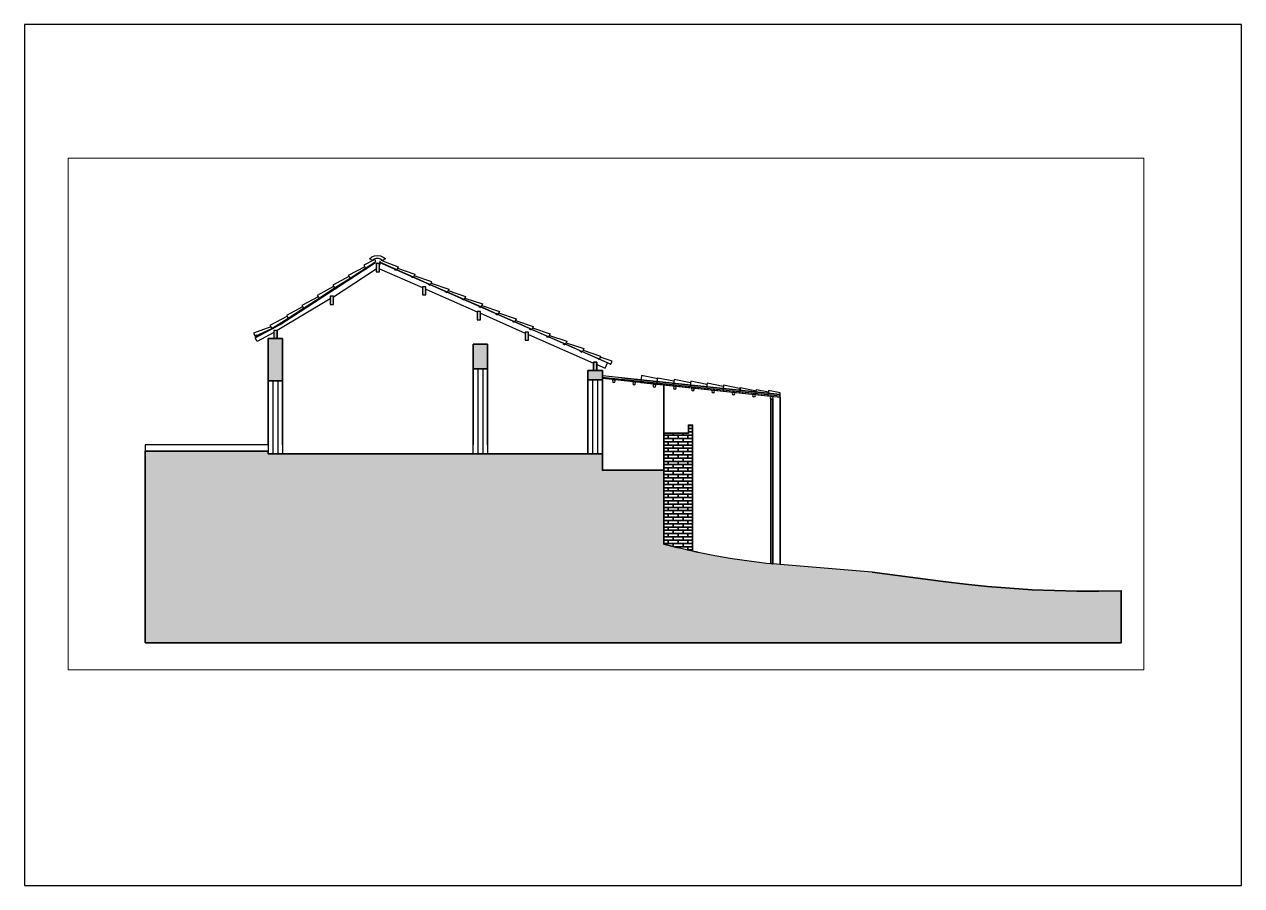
# Paper-space layout 'Layout1' of a CAD drawing. Header units: millimetres. Extents: x 21 to 318, y 103 to 313.
# The model-space entities are those that its viewports show. They can reach past a viewport. Long polylines and large blocks are cut down to what shows.
import ezdxf

# ---------------------------------------------------------------- set-up
doc = ezdxf.new("R2010")
doc.units = ezdxf.units.MM
for name, color, linetype, lineweight in [('A-ALV-___-___-EXI', 250, 'Continuous', 35), ('A-BAS-___-___-EXI', 250, 'Continuous', 25), ('A-COB-___-___-EXI', 250, 'Continuous', 25), ('A-JAN-___-___-EXI', 250, 'Continuous', 25), ('A-POR-___-___-EXI', 250, 'Continuous', 25)]:
    doc.layers.add(name, color=color, linetype=linetype, lineweight=lineweight)

# ---------------------------------------------------------------- blocks, each defined once
blk = doc.blocks.new('A4 HORIZONTAL - A4-22936372-Não nomeada')
at = {"layer": 'A-POR-___-___-EXI'}
for p, q in [((317.79, 313), (20.79, 313)), ((20.79, 313), (20.79, 103)), ((317.79, 103), (317.79, 313)), ((20.79, 103), (317.79, 103))]:
    blk.add_line(p, q, dxfattribs=at)

msp = doc.modelspace()

# ---------------------------------------------------------------- hatches: boundary and pattern name
at = {"layer": 'A-ALV-___-___-EXI'}
h = msp.add_hatch(color=11, dxfattribs=at)
h.paths.add_polyline_path([(8290, 8805), (8503, 8805), (8503, 9837), (8151, 9837), (8151, 8805)])
h.paths.add_polyline_path([(15952, 8831), (16304, 8831), (16304, 9062), (15952, 9062)])
h.paths.add_polyline_path([(13151, 9100), (13504, 9100), (13504, 9701), (13151, 9701)])
at = {"layer": 'A-ALV-___-___-EXI', "true_color": 0xcb9898}
msp.add_hatch(color=253, dxfattribs=at).paths.add_polyline_path([(28964, 2423), (28964, 3690), (28421, 3680), (27878, 3680), (27332, 3693), (26789, 3715), (26246, 3750), (25703, 3795), (25163, 3852), (24623, 3919), (22890, 4144), (20737, 4319), (20454, 4344), (20416, 4344), (20416, 4347), (20311, 4357), (19889, 4408), (19470, 4471), (19048, 4544), (18599, 4633), (18152, 4738), (17803, 4827), (17803, 6627), (16304, 6627), (16304, 7027), (8151, 7027), (8151, 7097), (5150, 7097), (5150, 2423), (22958, 2423)])
at = {"layer": 'A-COB-___-___-EXI', "true_color": 0xc19a82}
h = msp.add_hatch(color=33, dxfattribs=at)
h.paths.add_polyline_path([(20435, 8357), (20461, 8367), (20470, 8392), (20461, 8418), (20435, 8427), (20410, 8418), (20400, 8392), (20410, 8367)])
h.paths.add_polyline_path([(20003, 8415), (20029, 8424), (20038, 8450), (20029, 8472), (20003, 8484), (19978, 8472), (19968, 8450), (19978, 8424)])
h.paths.add_polyline_path([(19505, 8465), (19530, 8475), (19540, 8500), (19530, 8526), (19505, 8535), (19479, 8526), (19470, 8500), (19479, 8475)])
h.paths.add_polyline_path([(19010, 8513), (19035, 8523), (19044, 8548), (19035, 8573), (19010, 8583), (18984, 8573), (18975, 8548), (18984, 8523)])
h.paths.add_polyline_path([(18514, 8567), (18536, 8577), (18549, 8602), (18536, 8627), (18514, 8637), (18489, 8627), (18479, 8602), (18489, 8577)])
h.paths.add_polyline_path([(18073, 8602), (18098, 8615), (18108, 8637), (18098, 8662), (18073, 8675), (18047, 8662), (18038, 8637), (18047, 8615)])
h.paths.add_polyline_path([(17574, 8656), (17600, 8665), (17609, 8691), (17600, 8716), (17574, 8726), (17549, 8716), (17539, 8691), (17549, 8665)])
h.paths.add_polyline_path([(17079, 8713), (17104, 8723), (17114, 8748), (17104, 8773), (17079, 8783), (17054, 8773), (17044, 8748), (17054, 8723)])
h.paths.add_polyline_path([(16584, 8767), (16609, 8777), (16619, 8802), (16609, 8827), (16584, 8837), (16558, 8827), (16549, 8802), (16558, 8777)])
h.paths.add_polyline_path([(16092, 9062), (16171, 9062), (16171, 9262), (16092, 9262)])
h.paths.add_polyline_path([(14504, 9796), (14504, 9996), (14425, 9996), (14425, 9796)])
h.paths.add_polyline_path([(8370, 9837), (8370, 10037), (8290, 10037), (8290, 9837)])
h.paths.add_polyline_path([(13250, 10297), (13329, 10297), (13329, 10498), (13250, 10498)])
h.paths.add_polyline_path([(9665, 10672), (9744, 10672), (9744, 10872), (9665, 10872)])
h.paths.add_polyline_path([(11913, 10904), (11996, 10904), (11996, 11104), (11913, 11104)])
h.paths.add_polyline_path([(10868, 11466), (10868, 11666), (10789, 11666), (10789, 11466)])

# ---------------------------------------------------------------- linework, layer by layer
at = {"layer": 'A-ALV-___-___-EXI'}
for p, q in [((8503, 9837), (8151, 9837)), ((8151, 9837), (8151, 7249)), ((8370, 9837), (8503, 9837)), ((8503, 8805), (8503, 9837)), ((8503, 9837), (8503, 7249)), ((13504, 9701), (13151, 9701)), ((13151, 9701), (13504, 9701)), ((13151, 7249), (13151, 9701)), ((13151, 9701), (13151, 9100)), ((13504, 9100), (13504, 9701)), ((13504, 9701), (13504, 7249)), ((13151, 9100), (13504, 9100)), ((13151, 9100), (13504, 9100)), ((15952, 8831), (15952, 9062)), ((15952, 9062), (16092, 9062)), ((16304, 9062), (15952, 9062)), ((15952, 9062), (15952, 7027)), ((16171, 9062), (16304, 9062)), ((16304, 9062), (16304, 8831)), ((16304, 8831), (16304, 9062)), ((16304, 8929), (16304, 7027)), ((16304, 8831), (15952, 8831)), ((15952, 8831), (16304, 8831)), ((20645, 8411), (20645, 6119)), ((18403, 7722), (18505, 7722)), ((17803, 7484), (18505, 7484)), ((17914, 7402), (17914, 7484)), ((18035, 7484), (18035, 7529)), ((18155, 7402), (18155, 7484)), ((18273, 7484), (18273, 7529)), ((18394, 7402), (18394, 7484)), ((18403, 7643), (18505, 7643)), ((18403, 7564), (18505, 7564)), ((17803, 7402), (18505, 7402)), ((17803, 7322), (18505, 7322)), ((17803, 7243), (18505, 7243)), ((17803, 7164), (18505, 7164)), ((17914, 7243), (17914, 7322)), ((17914, 7084), (17914, 7164)), ((18035, 7322), (18035, 7402)), ((18035, 7164), (18035, 7243)), ((18155, 7243), (18155, 7322)), ((18155, 7084), (18155, 7164)), ((18273, 7322), (18273, 7402)), ((18273, 7164), (18273, 7243)), ((18394, 7243), (18394, 7322)), ((18394, 7084), (18394, 7164)), ((17803, 7084), (18505, 7084)), ((17803, 7002), (18505, 7002)), ((17803, 6922), (18505, 6922)), ((17803, 6843), (18505, 6843)), ((17914, 6922), (17914, 7002)), ((17914, 6764), (17914, 6843)), ((18035, 7002), (18035, 7084)), ((18035, 6843), (18035, 6922)), ((18155, 6922), (18155, 7002)), ((18155, 6764), (18155, 6843)), ((18273, 7002), (18273, 7084)), ((18273, 6843), (18273, 6922)), ((18394, 6922), (18394, 7002)), ((18394, 6764), (18394, 6843)), ((17803, 6764), (18505, 6764)), ((17803, 6684), (18505, 6684)), ((17803, 6602), (18505, 6602)), ((17914, 6602), (17914, 6684)), ((18035, 6684), (18035, 6764)), ((18035, 6522), (18035, 6602)), ((18155, 6602), (18155, 6684)), ((18273, 6684), (18273, 6764)), ((18273, 6522), (18273, 6602)), ((18394, 6602), (18394, 6684)), ((17803, 6522), (18505, 6522)), ((17803, 6443), (18505, 6443)), ((17803, 6363), (18505, 6363)), ((17803, 6284), (18505, 6284)), ((17914, 6443), (17914, 6522)), ((17914, 6284), (17914, 6363)), ((18035, 6363), (18035, 6443)), ((18035, 6202), (18035, 6284)), ((18155, 6443), (18155, 6522)), ((18155, 6284), (18155, 6363)), ((18273, 6363), (18273, 6443)), ((18273, 6202), (18273, 6284)), ((18394, 6443), (18394, 6522)), ((18394, 6284), (18394, 6363)), ((17803, 6202), (18505, 6202)), ((17803, 6122), (18505, 6122)), ((17803, 6043), (18505, 6043)), ((17803, 5963), (18505, 5963)), ((17914, 6122), (17914, 6202)), ((17914, 5963), (17914, 6043)), ((18035, 6043), (18035, 6122)), ((18035, 5884), (18035, 5963)), ((18155, 6122), (18155, 6202)), ((18155, 5963), (18155, 6043)), ((18273, 6043), (18273, 6122)), ((18273, 5884), (18273, 5963)), ((18394, 6122), (18394, 6202)), ((18394, 5963), (18394, 6043)), ((20645, 6119), (20645, 4327)), ((17803, 5884), (18505, 5884)), ((17803, 5801), (18505, 5801)), ((17803, 5722), (18505, 5722)), ((17914, 5801), (17914, 5884)), ((17914, 5643), (17914, 5722)), ((18035, 5722), (18035, 5801)), ((18155, 5801), (18155, 5884)), ((18155, 5643), (18155, 5722)), ((18273, 5722), (18273, 5801)), ((18394, 5801), (18394, 5884)), ((18394, 5643), (18394, 5722)), ((17803, 5643), (18505, 5643)), ((17803, 5563), (18505, 5563)), ((17803, 5484), (18505, 5484)), ((17803, 5401), (18505, 5401)), ((17914, 5484), (17914, 5563)), ((17914, 5322), (17914, 5401)), ((18035, 5563), (18035, 5643)), ((18035, 5401), (18035, 5484)), ((18155, 5484), (18155, 5563)), ((18155, 5322), (18155, 5401)), ((18273, 5563), (18273, 5643)), ((18273, 5401), (18273, 5484)), ((18394, 5484), (18394, 5563)), ((18394, 5322), (18394, 5401)), ((17803, 5322), (18505, 5322)), ((17803, 5243), (18505, 5243)), ((17803, 5163), (18505, 5163)), ((17803, 5084), (18505, 5084)), ((17914, 5163), (17914, 5243)), ((17914, 5001), (17914, 5084)), ((18035, 5243), (18035, 5322)), ((18035, 5084), (18035, 5163)), ((18155, 5163), (18155, 5243)), ((18155, 5001), (18155, 5084)), ((18273, 5243), (18273, 5322)), ((18273, 5084), (18273, 5163)), ((18394, 5163), (18394, 5243)), ((18394, 5001), (18394, 5084)), ((17803, 5001), (18505, 5001)), ((17803, 4922), (18505, 4922)), ((17803, 4843), (18505, 4843)), ((17844, 4827), (17803, 4827)), ((17914, 4843), (17914, 4922)), ((18035, 4922), (18035, 5001)), ((18035, 4768), (18035, 4843)), ((18054, 4763), (18505, 4763)), ((18155, 4843), (18155, 4922)), ((18155, 4738), (18155, 4763)), ((18273, 4922), (18273, 5001)), ((18273, 4763), (18273, 4843)), ((18394, 4843), (18394, 4922)), ((18394, 4684), (18394, 4763)), ((18384, 4684), (18505, 4684)), ((18632, 4627), (18552, 4644)), ((20191, 4371), (20191, 4373)), ((20365, 4352), (20365, 4354)), ((24623, 3919), (22890, 4144)), ((24585, 3924), (24585, 3925))]:
    msp.add_line(p, q, dxfattribs=at)
for points in [[(8290, 9837), (8151, 9837), (8151, 8805)], [(18505, 4655), (18505, 7729), (18403, 7729), (18403, 7529), (17803, 7529), (17803, 6627), (17803, 8710)], [(20454, 4344), (20461, 4344), (20461, 8361), (20416, 8361), (20416, 4347)], [(18152, 4738), (17803, 4827), (17803, 6627), (16304, 6627), (16304, 7027), (8151, 7027), (8151, 7097), (5150, 7097), (5150, 2423), (28964, 2423), (28964, 3690), (28421, 3680), (27878, 3680), (27332, 3693), (26789, 3715)], [(25703, 3795), (25163, 3852), (24623, 3919)], [(26789, 3715), (26246, 3750), (25703, 3795)]]:
    msp.add_lwpolyline(points, dxfattribs=at)
msp.add_lwpolyline([(8151, 8805), (8503, 8805)], close=True, dxfattribs=at)
at = {"layer": 'A-BAS-___-___-EXI'}
for p, q in [((19680, 4439), (19683, 4439)), ((22890, 4144), (20737, 4319)), ((22709, 4159), (22709, 4160))]:
    msp.add_line(p, q, dxfattribs=at)
for points in [[(8151, 7249), (5150, 7249), (5150, 7097)], [(19889, 4408), (19470, 4471), (19048, 4544), (18599, 4633), (18152, 4738)], [(20737, 4319), (20454, 4344), (20416, 4344), (20416, 4347), (20311, 4357), (19889, 4408)]]:
    msp.add_lwpolyline(points, dxfattribs=at)
at = {"layer": 'A-COB-___-___-EXI'}
for p, q in [((10868, 11666), (10789, 11666)), ((10789, 11666), (10789, 11466)), ((10868, 11466), (10868, 11666)), ((9744, 10859), (10789, 11536)), ((10160, 11294), (10202, 11323)), ((10538, 11539), (10580, 11568)), ((10789, 11466), (10868, 11466)), ((10868, 11542), (11913, 11082)), ((11281, 11498), (11234, 11517)), ((11288, 11517), (11243, 11536)), ((11691, 11317), (11646, 11336)), ((12113, 11152), (11700, 11336)), ((11996, 11104), (11913, 11104)), ((11913, 11104), (11913, 10904)), ((11996, 10904), (11996, 11104)), ((11996, 11047), (13250, 10494)), ((12104, 11136), (12059, 11155)), ((12113, 11152), (12066, 11174)), ((9665, 10809), (8370, 10037)), ((9744, 10872), (9665, 10872)), ((9665, 10872), (9665, 10672)), ((9744, 10672), (9744, 10872)), ((11913, 10904), (11996, 10904)), ((12516, 10952), (12469, 10974)), ((12926, 10771), (12882, 10790)), ((12936, 10790), (12891, 10809)), ((9027, 10561), (9068, 10590)), ((9665, 10672), (9744, 10672)), ((13329, 10498), (13250, 10498)), ((13250, 10498), (13250, 10297)), ((13339, 10590), (13294, 10609)), ((13329, 10297), (13329, 10498)), ((13329, 10459), (14425, 9974)), ((13752, 10409), (13704, 10428)), ((8649, 10317), (8690, 10345)), ((13250, 10297), (13329, 10297)), ((14164, 10228), (14117, 10247)), ((7874, 9920), (7830, 9901)), ((7839, 9882), (7884, 9904)), ((8370, 10037), (8290, 10037)), ((8290, 10037), (8290, 9837)), ((8290, 9837), (8370, 9837)), ((14504, 9996), (14425, 9996)), ((14425, 9996), (14425, 9796)), ((14504, 9796), (14504, 9996)), ((14504, 9939), (16092, 9240)), ((14574, 10043), (14529, 10066)), ((14987, 9862), (14942, 9882)), ((14425, 9796), (14504, 9796)), ((15399, 9681), (15352, 9701)), ((15406, 9701), (15361, 9720)), ((15809, 9501), (15765, 9520)), ((16092, 9062), (16092, 9262)), ((16092, 9262), (16171, 9262)), ((16171, 9262), (16092, 9262)), ((16092, 9262), (16092, 9062)), ((16171, 9262), (16171, 9062)), ((16171, 9062), (16171, 9262)), ((16228, 9332), (16184, 9354)), ((16511, 9208), (16387, 9262)), ((16092, 9062), (16171, 9062)), ((17263, 8935), (17241, 8770)), ((17657, 8856), (17263, 8935)), ((16301, 8897), (20642, 8443)), ((16365, 8869), (16438, 8869)), ((16558, 8827), (16549, 8802)), ((16549, 8802), (16558, 8777)), ((16584, 8837), (16558, 8827)), ((16558, 8777), (16584, 8767)), ((16609, 8827), (16584, 8837)), ((16584, 8767), (16609, 8777)), ((16619, 8802), (16609, 8827)), ((16609, 8777), (16619, 8802)), ((16771, 8878), (20645, 8472)), ((17054, 8773), (17044, 8748)), ((17044, 8748), (17054, 8723)), ((17079, 8783), (17054, 8773)), ((17054, 8723), (17079, 8713)), ((17104, 8773), (17079, 8783)), ((17079, 8713), (17104, 8723)), ((17114, 8748), (17104, 8773)), ((17104, 8723), (17114, 8748)), ((17241, 8770), (20645, 8411)), ((17549, 8716), (17539, 8691)), ((17539, 8691), (17549, 8665)), ((17574, 8726), (17549, 8716)), ((17549, 8665), (17574, 8656)), ((17600, 8716), (17574, 8726)), ((17574, 8656), (17600, 8665)), ((17609, 8691), (17600, 8716)), ((17600, 8665), (17609, 8691)), ((18047, 8662), (18038, 8637)), ((18038, 8637), (18047, 8615)), ((18073, 8675), (18047, 8662)), ((18047, 8615), (18073, 8602)), ((18098, 8662), (18073, 8675)), ((18073, 8602), (18098, 8615)), ((18108, 8637), (18098, 8662)), ((18098, 8615), (18108, 8637)), ((18489, 8627), (18479, 8602)), ((18514, 8637), (18489, 8627)), ((18536, 8627), (18514, 8637)), ((18549, 8602), (18536, 8627)), ((19664, 8618), (19648, 8510)), ((18479, 8602), (18489, 8577)), ((18489, 8577), (18514, 8567)), ((18514, 8567), (18536, 8577)), ((18536, 8577), (18549, 8602)), ((18984, 8573), (18975, 8548)), ((18975, 8548), (18984, 8523)), ((19010, 8583), (18984, 8573)), ((18984, 8523), (19010, 8513)), ((19035, 8573), (19010, 8583)), ((19010, 8513), (19035, 8523)), ((19044, 8548), (19035, 8573)), ((19035, 8523), (19044, 8548)), ((19479, 8526), (19470, 8500)), ((19470, 8500), (19479, 8475)), ((19505, 8535), (19479, 8526)), ((19479, 8475), (19505, 8465)), ((19530, 8526), (19505, 8535)), ((19505, 8465), (19530, 8475)), ((19540, 8500), (19530, 8526)), ((19530, 8475), (19540, 8500)), ((19978, 8472), (19968, 8450)), ((19968, 8450), (19978, 8424)), ((20003, 8484), (19978, 8472)), ((19978, 8424), (20003, 8415)), ((20029, 8472), (20003, 8484)), ((20003, 8415), (20029, 8424)), ((20038, 8450), (20029, 8472)), ((20029, 8424), (20038, 8450)), ((20410, 8418), (20400, 8392)), ((20400, 8392), (20410, 8367)), ((20435, 8427), (20410, 8418)), ((20410, 8367), (20435, 8357)), ((20461, 8418), (20435, 8427)), ((20435, 8357), (20461, 8367)), ((20470, 8392), (20461, 8418)), ((20461, 8367), (20470, 8392))]:
    msp.add_line(p, q, dxfattribs=at)
for points in [[(8290, 9983), (7884, 9764), (7836, 9856), (8443, 10183), (10770, 11691)], [(8992, 10615), (8595, 10402), (8640, 10336), (9017, 10580), (9392, 10825), (9770, 11072), (10151, 11310), (10526, 11558), (10780, 11714), (10751, 11764), (10484, 11625), (10526, 11558)], [(10507, 11590), (10106, 11377), (10151, 11310)], [(16171, 9205), (16374, 9116), (16431, 9243), (10881, 11688), (10868, 11625)], [(10903, 11749), (11319, 11590), (11288, 11517), (10878, 11698), (10894, 11733)], [(10122, 11355), (9725, 11139), (9770, 11072), (9783, 11050), (9824, 11079)], [(11303, 11552), (11732, 11409), (11700, 11333), (11288, 11517)], [(12539, 11009), (12967, 10863), (12936, 10790), (12523, 10971), (12113, 11152), (12145, 11225), (11716, 11371)], [(9748, 11107), (9348, 10891), (9392, 10825)], [(12129, 11190), (12558, 11044), (12523, 10971)], [(9370, 10859), (8973, 10647), (9017, 10580)], [(9405, 10805), (9446, 10834), (9433, 10853)], [(14583, 10063), (14171, 10243), (13758, 10424), (13348, 10609), (12936, 10790)], [(12951, 10825), (13380, 10682), (13348, 10609)], [(13364, 10644), (13793, 10501), (13758, 10424), (13713, 10447)], [(13774, 10463), (14202, 10317), (14171, 10243)], [(8217, 10123), (7795, 9974), (7830, 9901), (8239, 10088), (8636, 10339)], [(8608, 10377), (8195, 10155), (8239, 10088)], [(8249, 10072), (8293, 10091), (8281, 10113)], [(14187, 10282), (14615, 10136), (14583, 10063), (14536, 10082)], [(14599, 10101), (15028, 9955), (14993, 9882)], [(8370, 10037), (8290, 10037), (8290, 9837), (8370, 9837), (8370, 10037), (8370, 9837)], [(15012, 9916), (15438, 9774), (15406, 9701), (14993, 9882), (14583, 10063)], [(16231, 9335), (15819, 9516), (15406, 9701)], [(15422, 9735), (15850, 9593), (15819, 9516)], [(15834, 9554), (16263, 9408), (16231, 9335), (16511, 9212), (16542, 9285), (16250, 9383)], [(17644, 8767), (17660, 8885), (18051, 8805)], [(18454, 8761), (18060, 8840), (18044, 8723)], [(18854, 8716), (18460, 8796), (18448, 8681)], [(19254, 8672), (18860, 8751), (18848, 8637)], [(19654, 8621), (19260, 8700), (19248, 8596)], [(19654, 8513), (19670, 8646), (20064, 8567)], [(20051, 8478), (20067, 8596), (20356, 8538)], [(20645, 8392), (20645, 8516), (20362, 8573), (20346, 8450)]]:
    msp.add_lwpolyline(points, dxfattribs=at)
for points in [[(10938, 11742), (10894, 11774), (10843, 11790), (10789, 11790), (10738, 11774), (10694, 11742), (10621, 11783), (10678, 11828), (10745, 11853), (10818, 11863), (10888, 11853), (10954, 11825), (11011, 11780)], [(10789, 11466), (10868, 11466), (10868, 11666), (10789, 11666)], [(11913, 10904), (11996, 10904), (11996, 11104), (11913, 11104)], [(9665, 10672), (9744, 10672), (9744, 10872), (9665, 10872)], [(13250, 10297), (13329, 10297), (13329, 10498), (13250, 10498)], [(14425, 9796), (14504, 9796), (14504, 9996), (14425, 9996)], [(16304, 8929), (16304, 8869), (20645, 8411), (20645, 8472)], [(16609, 8827), (16584, 8837), (16558, 8827), (16549, 8802), (16558, 8777), (16584, 8767), (16609, 8777), (16619, 8802)], [(17104, 8773), (17079, 8783), (17054, 8773), (17044, 8748), (17054, 8723), (17079, 8713), (17104, 8723), (17114, 8748)], [(17600, 8716), (17574, 8726), (17549, 8716), (17539, 8691), (17549, 8665), (17574, 8656), (17600, 8665), (17609, 8691)], [(18098, 8662), (18073, 8675), (18047, 8662), (18038, 8637), (18047, 8615), (18073, 8602), (18098, 8615), (18108, 8637)], [(18536, 8627), (18514, 8637), (18489, 8627), (18479, 8602), (18489, 8577), (18514, 8567), (18536, 8577), (18549, 8602)], [(19035, 8573), (19010, 8583), (18984, 8573), (18975, 8548), (18984, 8523), (19010, 8513), (19035, 8523), (19044, 8548)], [(19530, 8526), (19505, 8535), (19479, 8526), (19470, 8500), (19479, 8475), (19505, 8465), (19530, 8475), (19540, 8500)], [(20029, 8472), (20003, 8484), (19978, 8472), (19968, 8450), (19978, 8424), (20003, 8415), (20029, 8424), (20038, 8450)], [(20461, 8418), (20435, 8427), (20410, 8418), (20400, 8392), (20410, 8367), (20435, 8357), (20461, 8367), (20470, 8392)]]:
    msp.add_lwpolyline(points, close=True, dxfattribs=at)
at = {"layer": 'A-POR-___-___-EXI'}
for p, q in [((13269, 9097), (13269, 7027)), ((13386, 9097), (13386, 7027)), ((8268, 8805), (8268, 7027)), ((8386, 8805), (8386, 7027)), ((16066, 8831), (16066, 7027)), ((16187, 8824), (16187, 7027)), ((8151, 7249), (8151, 7097)), ((8503, 7249), (8503, 7027)), ((13151, 7027), (13151, 7249)), ((13504, 7249), (13504, 7027))]:
    msp.add_line(p, q, dxfattribs=at)

psp = doc.layouts.get("Layout1")

# ---------------------------------------------------------------- block references
at = {"layer": 'A-JAN-___-___-EXI'}
psp.add_blockref('A4 HORIZONTAL - A4-22936372-Não nomeada', (0, 0), dxfattribs=at)

# ---------------------------------------------------------------- viewports
at = {"layer": 'A-ALV-___-___-EXI'}
psp.add_viewport(center=(162.71, 218), size=(262.51, 124.7532), view_center_point=(16393.84, 7999.65), view_height=12475.3153, dxfattribs=at)

doc.saveas('drawing.dxf')
